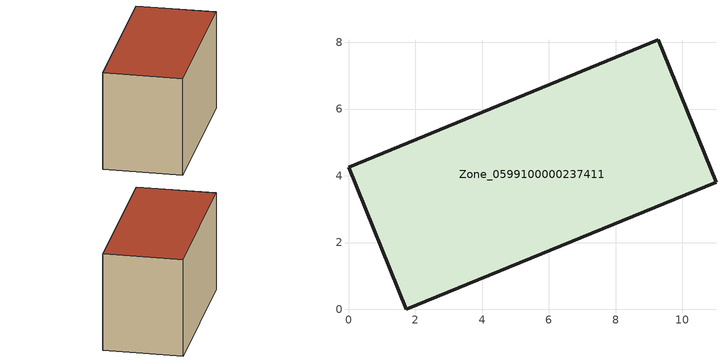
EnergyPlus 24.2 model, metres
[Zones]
Zone_0599100000237411
 floor ground (C_G): 9.28,8.08 11.01,3.81 1.73,0 0,4.26 z2.96
 wall outside (C_F): 1.73,0 11.01,3.81 9.28,8.08 0,4.26 1.73,0 z2.96:8.81
 roof outside (C_R): 11.01,3.81 9.28,8.08 0,4.26 1.73,0 z8.81
[BUILDING]
Pand.0599100000237411: North Axis=0; Terrain=City; Loads Convergence Tolerance Value=0.04; Temperature Convergence Tolerance Value=0.4; Solar Distribution=FullExterior; Maximum Number of Warmup Days=25; Minimum Number of Warmup Days=1
[Site:Location]
Rotterdam.The.Hague.AP_ZH_NLD Design_Conditions: Latitude=51.96; Longitude=4.45; Time Zone=1; Elevation=-4.5
[SITE:GROUNDTEMPERATURE:BUILDINGSURFACE]
18, 18, 18, 18, 18, 18, 18, 18, 18, 18, 18, 18
[MATERIAL] Thermal Absorptance=0.9; Solar Absorptance=0.7; Visible Absorptance=0.7
Name | Roughness | Thickness | Conductivity | Density | Specific Heat
G.TI.1946-1964 | MediumSmooth | 0.15 | 1 | 540 | 1210
F.TI.1946-1964 | Rough | 0.3 | 0.857143 | 1920 | 840
R.TI.1946-1964 | MediumRough | 0.2 | 0.277778 | 1500 | 1000
[CONSTRUCTION]
C_G: G.TI.1946-1964
C_F: F.TI.1946-1964
C_R: R.TI.1946-1964
[ZONE]
Zone_0599100000237411: Type=1; Multiplier=1; Ceiling Height=Autocalculate; Volume=Autocalculate; Floor Area=autocalculate; Part of Total Floor Area=Yes
[ZONEINFILTRATION:DESIGNFLOWRATE]
Infil_Zone_0599100000237411: Zone or ZoneList or Space or SpaceList=Zone_0599100000237411; Schedule=AlwaysOn; Design Flow Rate Calculation Method=Flow/Area; Flow Rate per Floor Area=0.003; Constant Term Coefficient=1; Temperature Term Coefficient=0; Velocity Term Coefficient=0; Velocity Squared Term Coefficient=0
[HVACTEMPLATE:ZONE:IDEALLOADSAIRSYSTEM]
Zone_0599100000237411: Maximum Heating Supply Air Temperature=50; Minimum Cooling Supply Air Temperature=13; Maximum Heating Supply Air Humidity Ratio=0.0156; Minimum Cooling Supply Air Humidity Ratio=0.0077; Heating Limit=NoLimit; Cooling Limit=NoLimit; Dehumidification Control Type=ConstantSensibleHeatRatio; Cooling Sensible Heat Ratio=0.7; Dehumidification Setpoint=60; Humidification Control Type=None; Humidification Setpoint=30; Outdoor Air Method=None; Outdoor Air Flow Rate per Person=0.00944; Outdoor Air Flow Rate per Zone Floor Area=0; Outdoor Air Flow Rate per Zone=0; Demand Controlled Ventilation Type=None; Outdoor Air Economizer Type=NoEconomizer; Heat Recovery Type=None; Sensible Heat Recovery Effectiveness=0.7; Latent Heat Recovery Effectiveness=0.65
[ZONECONTROL:THERMOSTAT]
ThermostatControl_Zone_0599100000237411: Zone or ZoneList=Zone_0599100000237411; Control Type Schedule=DualSetpointControlType; Control 1=Thermostat_Zone_0599100000237411; Temperature Difference Between Cutout And Setpoint=0
[THERMOSTATSETPOINT:DUALSETPOINT]
Thermostat_Zone_0599100000237411: Heating Setpoint Temperature Schedule=HeatingSetpoint_Zone_0599100000237411; Cooling Setpoint Temperature Schedule=CoolingSetpoint_Zone_0599100000237411
[SCHEDULE:COMPACT]
HeatingSetpoint_Zone_0599100000237411: Through: 12/31, For: AllDays, Until: 24:00, 21
CoolingSetpoint_Zone_0599100000237411: Through: 12/31, For: AllDays, Until: 24:00, 24
DualSetpointControlType: Through: 12/31, For: AllDays, Until: 24:00, 4
AlwaysOn: Through: 12/31, For: AllDays, Until: 24:00, 1
